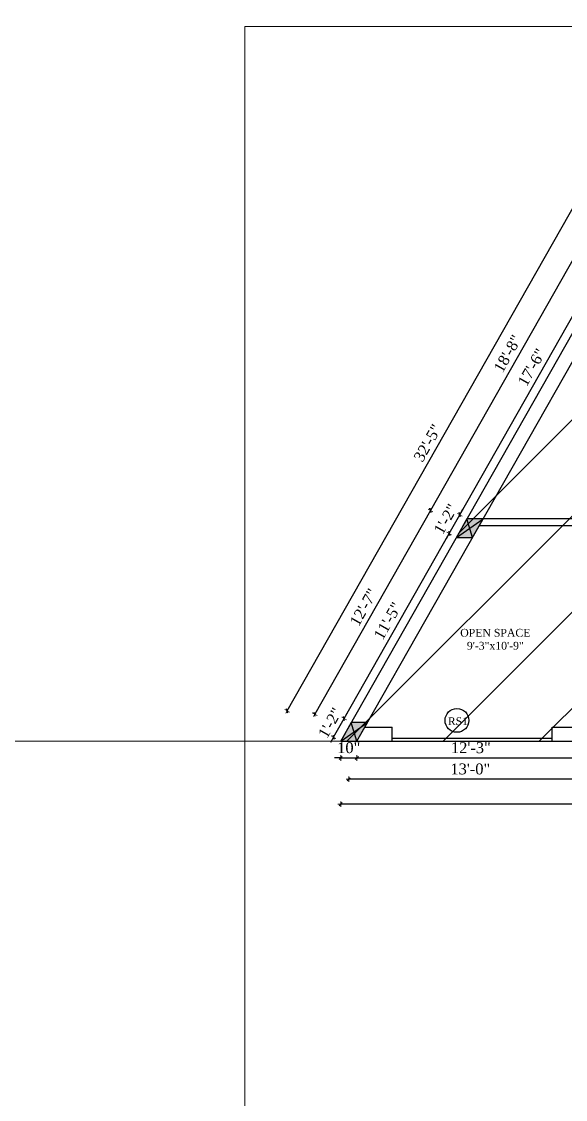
# Model space of a CAD drawing. Header units: inches. Extents: x 6873 to 34015, y -4436 to 8204.
# Drawn here: x 15462 to 15812, y 927 to 1620 of the extents above; entities that cross this region are included whole.
import ezdxf

# ---------------------------------------------------------------- set-up
doc = ezdxf.new("R2010")
doc.units = ezdxf.units.IN
doc.header["$LTSCALE"] = 5
doc.header["$MEASUREMENT"] = 0
for name, color, linetype, lineweight in [('A-WALL', 7, 'Continuous', 9), ('Dimension', 7, 'Continuous', 18), ('ele1', 21, 'Continuous', 20)]:
    doc.layers.add(name, color=color, linetype=linetype, lineweight=lineweight)
doc.layers.add('dim line', color=7, linetype='Continuous', lineweight=15, true_color=0xfab2b2)
doc.layers.add('TEXT', color=6, linetype='Continuous')
doc.layers.add('WALL', color=7, linetype='Continuous')
doc.styles.add('ordinary', font='times.ttf')
doc.dimstyles.new('Copy of 96', dxfattribs={"dimtxt": 7, "dimasz": 4, "dimexe": 0.5, "dimexo": 0.5, "dimgap": 3, "dimtad": 1, "dimdec": 1, "dimzin": 11, "dimdsep": 46, "dimlunit": 4, "dimtxsty": 'ordinary', "dimblk": 'OBLIQUE', "dimcen": 0.09, "dimse1": 1, "dimse2": 1, "dimclrt": 6, "dimazin": 0, "dimtfac": 1, "dimtdec": 1, "dimtix": 1, "dimtmove": 2, "dimatfit": 3, "dimldrblk": 'leader', "dimfxl": 0.5, "dimfxlon": 1, "dimtolj": 1, "dimtzin": 0, "dimarcsym": 0})

# ---------------------------------------------------------------- blocks, each defined once
blk = doc.blocks.new('c2a')
at = {"color": 1, "ltscale": 5}
for p, q in [((18091.63, 4625.76), (18084.82, 4613.76)), ((18101.98, 4625.76), (18091.63, 4625.76)), ((18095.17, 4613.76), (18101.98, 4625.76)), ((18084.82, 4613.76), (18095.17, 4613.76))]:
    blk.add_line(p, q, dxfattribs=at)
blk = doc.blocks.new('oblique')
at = {"color": 0, "lineweight": -2}
blk.add_line((0.25, 0.25), (-0.25, -0.25), dxfattribs=at)
at = {"layer": 'dim line', "lineweight": 9}
for p, q in [((-0.4375, 0), (0.4375, 0)), ((0, 0.4375), (0, -0.4375))]:
    blk.add_line(p, q, dxfattribs=at)
blk = doc.blocks.new('*D266')
at = {"layer": 'A-WALL', "color": 0, "lineweight": -2, "ltscale": 50, "transparency": 16777216}
blk.add_line((15829.05, 1132.95), (15672.72, 1132.95), dxfattribs=at)
at = {"layer": 'Defpoints', "color": 0, "ltscale": 50, "transparency": 16777216}
for p in [(15672.72, 1157.37), (15829.05, 1157.37), (15672.72, 1132.95)]:
    blk.add_point(p, dxfattribs=at)
at = {"layer": 'A-WALL', "color": 0, "lineweight": -2, "ltscale": 50, "transparency": 16777216, "xscale": 4, "yscale": 4, "zscale": 4, "rotation": 180}
blk.add_blockref('oblique', (15672.72, 1132.95), dxfattribs=at)
at = {"layer": 'A-WALL', "color": 0, "lineweight": -2, "ltscale": 50, "transparency": 16777216, "xscale": 4, "yscale": 4, "zscale": 4}
blk.add_blockref('oblique', (15829.05, 1132.95), dxfattribs=at)
at = {"layer": 'A-WALL', "color": 6, "ltscale": 50, "transparency": 16777216, "insert": (15750.88, 1139.51), "char_height": 7, "attachment_point": 5, "style": 'ordinary'}
blk.add_mtext('\\A1;13\'-0"', dxfattribs=at)
blk = doc.blocks.new('_OBLIQUE')
at = {"color": 0, "linetype": 'ByBlock'}
blk.add_line((-0.5, -0.5), (0.5, 0.5), dxfattribs=at)
blk = doc.blocks.new('leader')
at = {"layer": 'Dimension'}
for p, q in [((0, -4.33), (0, 4.33)), ((-4.42, 0), (4.42, 0))]:
    blk.add_line(p, q, dxfattribs=at)
blk = doc.blocks.new('*D211')
at = {"layer": 'A-WALL', "color": 0, "lineweight": -2, "ltscale": 50, "transparency": 16777216}
blk.add_line((16288.55, 1116.9), (15667.55, 1116.9), dxfattribs=at)
at = {"layer": 'Defpoints', "color": 0, "ltscale": 50, "transparency": 16777216}
for p in [(16288.55, 1166.55), (15667.55, 1160.55), (15667.55, 1116.9)]:
    blk.add_point(p, dxfattribs=at)
at = {"layer": 'A-WALL', "color": 0, "lineweight": -2, "ltscale": 50, "transparency": 16777216, "xscale": 4, "yscale": 4, "zscale": 4, "rotation": 180}
blk.add_blockref('oblique', (15667.55, 1116.9), dxfattribs=at)
at = {"layer": 'A-WALL', "color": 0, "lineweight": -2, "ltscale": 50, "transparency": 16777216, "xscale": 4, "yscale": 4, "zscale": 4}
blk.add_blockref('oblique', (16288.55, 1116.9), dxfattribs=at)
at = {"layer": 'A-WALL', "color": 6, "ltscale": 50, "transparency": 16777216, "insert": (15978.05, 1123.47), "char_height": 7, "attachment_point": 5, "style": 'ordinary'}
blk.add_mtext('\\A1;51\'-9"', dxfattribs=at)
blk = doc.blocks.new('*D267')
at = {"layer": 'A-WALL', "color": 0, "lineweight": -2, "ltscale": 50, "transparency": 16777216}
for p, q in [((15662.9, 1160), (15669.72, 1172)), ((15669.72, 1172), (15671.69, 1175.48)), ((15662.9, 1160), (15660.93, 1156.53))]:
    blk.add_line(p, q, dxfattribs=at)
at = {"layer": 'Defpoints', "color": 0, "ltscale": 50, "transparency": 16777216}
for p in [(15669.72, 1172), (15674.36, 1169.37), (15667.55, 1157.37)]:
    blk.add_point(p, dxfattribs=at)
at = {"layer": 'A-WALL', "color": 0, "lineweight": -2, "ltscale": 50, "transparency": 16777216, "xscale": 4, "yscale": 4, "zscale": 4}
for p, rotation in [((15669.72, 1172), 240.4114854942765), ((15662.9, 1160), 60.41148549427654)]:
    blk.add_blockref('oblique', p, dxfattribs=dict(at, rotation=rotation))
at = {"layer": 'A-WALL', "color": 6, "ltscale": 50, "transparency": 16777216, "insert": (15660.66, 1169.21), "char_height": 7, "attachment_point": 5, "rotation": 60.41149, "style": 'ordinary'}
blk.add_mtext('\\A1;1\'-2"', dxfattribs=at)
blk = doc.blocks.new('*D268')
at = {"layer": 'A-WALL', "color": 0, "lineweight": -2, "ltscale": 50, "transparency": 16777216}
blk.add_line((15669.72, 1172), (15737.29, 1291), dxfattribs=at)
at = {"layer": 'Defpoints', "color": 0, "ltscale": 50, "transparency": 16777216}
for p in [(15737.29, 1291), (15741.93, 1288.37), (15674.36, 1169.37)]:
    blk.add_point(p, dxfattribs=at)
at = {"layer": 'A-WALL', "color": 0, "lineweight": -2, "ltscale": 50, "transparency": 16777216, "xscale": 4, "yscale": 4, "zscale": 4}
for p, rotation in [((15737.29, 1291), 60.41148549433036), ((15669.72, 1172), 240.4114854943304)]:
    blk.add_blockref('oblique', p, dxfattribs=dict(at, rotation=rotation))
at = {"layer": 'A-WALL', "color": 6, "ltscale": 50, "transparency": 16777216, "insert": (15697.8, 1234.74), "char_height": 7, "attachment_point": 5, "rotation": 60.41149, "style": 'ordinary'}
blk.add_mtext('\\A1;11\'-5"', dxfattribs=at)
blk = doc.blocks.new('*D269')
at = {"layer": 'A-WALL', "color": 0, "lineweight": -2, "ltscale": 50, "transparency": 16777216}
for p, q in [((15737.29, 1291), (15744.1, 1303)), ((15744.1, 1303), (15746.07, 1306.48)), ((15737.29, 1291), (15735.31, 1287.53))]:
    blk.add_line(p, q, dxfattribs=at)
at = {"layer": 'Defpoints', "color": 0, "ltscale": 50, "transparency": 16777216}
for p in [(15744.1, 1303), (15748.74, 1300.37), (15741.93, 1288.37)]:
    blk.add_point(p, dxfattribs=at)
at = {"layer": 'A-WALL', "color": 0, "lineweight": -2, "ltscale": 50, "transparency": 16777216, "xscale": 4, "yscale": 4, "zscale": 4}
for p, rotation in [((15744.1, 1303), 240.4114854943304), ((15737.29, 1291), 60.41148549433034)]:
    blk.add_blockref('oblique', p, dxfattribs=dict(at, rotation=rotation))
at = {"layer": 'A-WALL', "color": 6, "ltscale": 50, "transparency": 16777216, "insert": (15735.04, 1300.21), "char_height": 7, "attachment_point": 5, "rotation": 60.41149, "style": 'ordinary'}
blk.add_mtext('\\A1;1\'-2"', dxfattribs=at)
blk = doc.blocks.new('*D234')
at = {"layer": 'A-WALL', "color": 0, "lineweight": -2, "ltscale": 50, "transparency": 16777216}
blk.add_line((15744.1, 1303), (15848.01, 1486), dxfattribs=at)
at = {"layer": 'Defpoints', "color": 0, "ltscale": 50, "transparency": 16777216}
for p in [(15848.01, 1486), (15852.65, 1483.37), (15748.74, 1300.37)]:
    blk.add_point(p, dxfattribs=at)
at = {"layer": 'A-WALL', "color": 0, "lineweight": -2, "ltscale": 50, "transparency": 16777216, "xscale": 4, "yscale": 4, "zscale": 4}
for p, rotation in [((15848.01, 1486), 60.41148549433036), ((15744.1, 1303), 240.4114854943304)]:
    blk.add_blockref('oblique', p, dxfattribs=dict(at, rotation=rotation))
at = {"layer": 'A-WALL', "color": 6, "ltscale": 50, "transparency": 16777216, "insert": (15790.34, 1397.75), "char_height": 7, "attachment_point": 5, "rotation": 60.41149, "style": 'ordinary'}
blk.add_mtext('\\A1;17\'-6"', dxfattribs=at)
blk = doc.blocks.new('*D236')
at = {"layer": 'A-WALL', "color": 0, "lineweight": -2, "ltscale": 50, "transparency": 16777216}
blk.add_line((15835.93, 1500.8), (15725.21, 1305.8), dxfattribs=at)
at = {"layer": 'Defpoints', "color": 0, "ltscale": 50, "transparency": 16777216}
for p in [(15856.06, 1489.37), (15725.21, 1305.8), (15745.34, 1294.37)]:
    blk.add_point(p, dxfattribs=at)
at = {"layer": 'A-WALL', "color": 0, "lineweight": -2, "ltscale": 50, "transparency": 16777216, "xscale": 4, "yscale": 4, "zscale": 4}
for p, rotation in [((15835.93, 1500.8), 60.41148549426831), ((15725.21, 1305.8), 240.4114854942683)]:
    blk.add_blockref('oblique', p, dxfattribs=dict(at, rotation=rotation))
at = {"layer": 'A-WALL', "color": 6, "ltscale": 50, "transparency": 16777216, "insert": (15774.86, 1406.54), "char_height": 7, "attachment_point": 5, "rotation": 60.41149, "style": 'ordinary'}
blk.add_mtext('\\A1;18\'-8"', dxfattribs=at)
blk = doc.blocks.new('*D237')
at = {"layer": 'A-WALL', "color": 0, "lineweight": -2, "ltscale": 50, "transparency": 16777216}
blk.add_line((15725.21, 1305.8), (15650.82, 1174.8), dxfattribs=at)
at = {"layer": 'Defpoints', "color": 0, "ltscale": 50, "transparency": 16777216}
for p in [(15745.34, 1294.37), (15650.82, 1174.8), (15670.95, 1163.37)]:
    blk.add_point(p, dxfattribs=at)
at = {"layer": 'A-WALL', "color": 0, "lineweight": -2, "ltscale": 50, "transparency": 16777216, "xscale": 4, "yscale": 4, "zscale": 4}
for p, rotation in [((15725.21, 1305.8), 60.41148549433034), ((15650.82, 1174.8), 240.4114854943304)]:
    blk.add_blockref('oblique', p, dxfattribs=dict(at, rotation=rotation))
at = {"layer": 'A-WALL', "color": 6, "ltscale": 50, "transparency": 16777216, "insert": (15682.3, 1243.54), "char_height": 7, "attachment_point": 5, "rotation": 60.41149, "style": 'ordinary'}
blk.add_mtext('\\A1;12\'-7"', dxfattribs=at)
blk = doc.blocks.new('*D111')
at = {"layer": 'A-WALL', "color": 0, "lineweight": -2, "ltscale": 50, "transparency": 16777216}
blk.add_line((15633.17, 1176.88), (15825.1, 1514.88), dxfattribs=at)
at = {"layer": 'Defpoints', "color": 0, "ltscale": 50, "transparency": 16777216}
for p in [(15825.1, 1514.88), (15859.47, 1495.37), (15667.55, 1157.37)]:
    blk.add_point(p, dxfattribs=at)
at = {"layer": 'A-WALL', "color": 0, "lineweight": -2, "ltscale": 50, "transparency": 16777216, "xscale": 4, "yscale": 4, "zscale": 4}
for p, rotation in [((15825.1, 1514.88), 60.41148549426792), ((15633.17, 1176.88), 240.4114854942679)]:
    blk.add_blockref('oblique', p, dxfattribs=dict(at, rotation=rotation))
at = {"layer": 'A-WALL', "color": 6, "ltscale": 50, "transparency": 16777216, "insert": (15723.43, 1349.12), "char_height": 7, "attachment_point": 5, "rotation": 60.41149, "style": 'ordinary'}
blk.add_mtext('\\A1;32\'-5"', dxfattribs=at)
blk = doc.blocks.new('*D113')
at = {"layer": 'A-WALL', "color": 0, "lineweight": -2, "ltscale": 50, "transparency": 16777216}
for p, q in [((15667.55, 1146.61), (15663.55, 1146.61)), ((15667.55, 1146.61), (15677.9, 1146.61)), ((15677.9, 1146.61), (15681.9, 1146.61))]:
    blk.add_line(p, q, dxfattribs=at)
at = {"layer": 'Defpoints', "color": 0, "ltscale": 50, "transparency": 16777216}
for p in [(15667.55, 1157.37), (15677.9, 1157.37), (15677.9, 1146.61)]:
    blk.add_point(p, dxfattribs=at)
at = {"layer": 'A-WALL', "color": 0, "lineweight": -2, "ltscale": 50, "transparency": 16777216, "xscale": 4, "yscale": 4, "zscale": 4}
blk.add_blockref('oblique', (15667.55, 1146.61), dxfattribs=at)
at = {"layer": 'A-WALL', "color": 0, "lineweight": -2, "ltscale": 50, "transparency": 16777216, "xscale": 4, "yscale": 4, "zscale": 4, "rotation": 180}
blk.add_blockref('oblique', (15677.9, 1146.61), dxfattribs=at)
at = {"layer": 'A-WALL', "color": 6, "ltscale": 50, "transparency": 16777216, "insert": (15672.72, 1153.17), "char_height": 7, "attachment_point": 5, "style": 'ordinary'}
blk.add_mtext('\\A1;10"', dxfattribs=at)
blk = doc.blocks.new('*D114')
at = {"layer": 'A-WALL', "color": 0, "lineweight": -2, "ltscale": 50, "transparency": 16777216}
blk.add_line((15677.9, 1146.61), (15824.55, 1146.61), dxfattribs=at)
at = {"layer": 'Defpoints', "color": 0, "ltscale": 50, "transparency": 16777216}
for p in [(15677.9, 1157.37), (15824.55, 1157.37), (15824.55, 1146.61)]:
    blk.add_point(p, dxfattribs=at)
at = {"layer": 'A-WALL', "color": 0, "lineweight": -2, "ltscale": 50, "transparency": 16777216, "xscale": 4, "yscale": 4, "zscale": 4, "rotation": 180}
blk.add_blockref('oblique', (15677.9, 1146.61), dxfattribs=at)
at = {"layer": 'A-WALL', "color": 0, "lineweight": -2, "ltscale": 50, "transparency": 16777216, "xscale": 4, "yscale": 4, "zscale": 4}
blk.add_blockref('oblique', (15824.55, 1146.61), dxfattribs=at)
at = {"layer": 'A-WALL', "color": 6, "ltscale": 50, "transparency": 16777216, "insert": (15751.22, 1153.17), "char_height": 7, "attachment_point": 5, "style": 'ordinary'}
blk.add_mtext('\\A1;12\'-3"', dxfattribs=at)

msp = doc.modelspace()

# ---------------------------------------------------------------- hatches: boundary and pattern name
at = {"layer": 'WALL', "linetype": 'ByBlock', "ltscale": 5, "true_color": 0xf8991e}
h = msp.add_hatch(dxfattribs=at)
h.set_pattern_fill('ANSI31', color=30, scale=350)
h.set_pattern_definition([(45, (9223.244, 3742.42), (-30.93592, 30.93592), [])])
h.paths.add_polyline_path([(15667.55, 1157.37), (15859.47, 1495.37), (16238.47, 1495.37), (16239.96, 1253.37), (16288.55, 1253.37), (16288.55, 1163.37), (16240.55, 1163.37), (16240.55, 1157.37)])
h = msp.add_hatch(color=30, dxfattribs=at)
h.dxf.hatch_style = 1
h.paths.add_polyline_path([(15750.51, 1294.37), (15752.28, 1288.37), (15759.09, 1300.37)])
h.paths.add_polyline_path([(15750.51, 1294.37), (15759.09, 1300.37), (15748.74, 1300.37)])
h.paths.add_polyline_path([(15748.74, 1300.37), (15741.93, 1288.37), (15750.51, 1294.37)])
h.paths.add_polyline_path([(15750.51, 1294.37), (15741.93, 1288.37), (15752.28, 1288.37)])
h = msp.add_hatch(color=30, dxfattribs=at)
h.dxf.hatch_style = 1
h.paths.add_polyline_path([(15676.13, 1163.37), (15677.9, 1157.37), (15684.71, 1169.37)])
h.paths.add_polyline_path([(15676.13, 1163.37), (15684.71, 1169.37), (15674.36, 1169.37)])
h.paths.add_polyline_path([(15674.36, 1169.37), (15667.55, 1157.37), (15676.13, 1163.37)])
h.paths.add_polyline_path([(15676.13, 1163.37), (15667.55, 1157.37), (15677.9, 1157.37)])

# ---------------------------------------------------------------- linework, layer by layer
at = {"color": 1, "ltscale": 5}
for p, q in [((15741.93, 1288.37), (15759.09, 1300.37)), ((15752.28, 1288.37), (15748.74, 1300.37)), ((15667.55, 1157.37), (15684.71, 1169.37)), ((15677.9, 1157.37), (15674.36, 1169.37))]:
    msp.add_line(p, q, dxfattribs=at)
at = {"layer": 'A-WALL', "lineweight": 30}
for p, q in [((15667.55, 1157.37), (15859.47, 1495.37)), ((15677.9, 1157.37), (15869.82, 1495.37)), ((15824.55, 1295.87), (15756.54, 1295.87)), ((15824.55, 1300.37), (15759.09, 1300.37)), ((15683.01, 1166.37), (15700.55, 1166.37)), ((15700.55, 1157.37), (15700.55, 1166.37)), ((15803.55, 1166.37), (15824.55, 1166.37)), ((15803.55, 1157.37), (15803.55, 1166.37)), ((15667.55, 1157.37), (15700.55, 1157.37)), ((15700.55, 1159.37), (15803.55, 1159.37)), ((15700.55, 1157.37), (15803.55, 1157.37)), ((15803.55, 1157.37), (15852.55, 1157.37))]:
    msp.add_line(p, q, dxfattribs=at)
at = {"layer": 'A-WALL', "ltscale": 5}
msp.add_xline((15938.1, 1157.37), (1, 0), dxfattribs=at)
msp.add_circle((15105.47, 278.39), 4288.21, dxfattribs=at)
at = {"layer": 'ele1'}
msp.add_lwpolyline([(15605.87, 1616.89), (18690.84, 1616.89), (18690.84, -538.44), (15605.87, -538.44)], close=True, dxfattribs=at)
msp.add_lwpolyline([(15605.87, 1616.89), (18690.84, 1616.89), (18690.84, -538.44), (15605.87, -538.44)], close=True, dxfattribs=at)
at = {"layer": 'TEXT'}
msp.add_circle((15742.29, 1170.78), 7.64, dxfattribs=at)
at = {"layer": 'WALL', "color": 2, "linetype": 'ByBlock', "ltscale": 5}
for points in [[(15741.93, 1288.37), (15752.28, 1288.37), (15759.09, 1300.37), (15748.74, 1300.37)], [(15667.55, 1157.37), (15677.9, 1157.37), (15684.71, 1169.37), (15674.36, 1169.37)]]:
    msp.add_lwpolyline(points, close=True, dxfattribs=at)

# ---------------------------------------------------------------- block references
for p in [(-2342.89, -3325.39), (-2417.27, -3456.39)]:
    msp.add_blockref('c2a', p, dxfattribs=at)

# ---------------------------------------------------------------- texts
at = {"layer": 'TEXT', "style": 'ordinary'}
msp.add_text('RS1', height=5, rotation=0.00039, dxfattribs=at).set_placement((15736.44, 1167.72))
at = {"layer": 'TEXT', "insert": (15766.95, 1216.2), "char_height": 5, "attachment_point": 8, "rotation": 359.99961, "style": 'ordinary'}
msp.add_mtext_dynamic_manual_height_columns('OPEN SPACE\\P9\'-3"x10\'-9"', width=101.5687, gutter_width=1720.72, heights=[0], dxfattribs=at)

# ---------------------------------------------------------------- dimensions: what is measured, and where the dimension line sits
at = {"layer": 'A-WALL', "ltscale": 50}
for p1, p2, distance, picture, middle in [((15667.55, 1157.37), (15859.47, 1495.37), 39.53, '*D111', (15723.43, 1349.12)), ((15856.06, 1489.37), (15745.34, 1294.37), -23.15, '*D236', (15774.86, 1406.54)), ((15667.55, 1157.37), (15674.36, 1169.37), 5.34, '*D267', (15660.66, 1169.21))]:
    dim = msp.add_aligned_dim(p1=p1, p2=p2, distance=distance, dimstyle='Copy of 96', override={"dimdec": 0, "dimblk": 'oblique', "dimtdec": 0, "dimarcsym": 1}, dxfattribs=at)
    dim.commit()
    dim.dimension.update_dxf_attribs({"geometry": picture, "text_midpoint": middle})
for base, p1, p2, angle, picture, middle in [((15848.01, 1486), (15748.74, 1300.37), (15852.65, 1483.37), 240.41149, '*D234', (15790.34, 1397.75)), ((15744.1, 1303), (15741.93, 1288.37), (15748.74, 1300.37), 240.41149, '*D269', (15735.04, 1300.21)), ((15650.82, 1174.8), (15745.34, 1294.37), (15670.95, 1163.37), 60.41149, '*D237', (15682.3, 1243.54)), ((15737.29, 1291), (15674.36, 1169.37), (15741.93, 1288.37), 240.41149, '*D268', (15697.8, 1234.74))]:
    dim = msp.add_linear_dim(base=base, p1=p1, p2=p2, angle=angle, dimstyle='Copy of 96', override={"dimdec": 0, "dimblk": 'oblique', "dimtdec": 0, "dimarcsym": 1}, dxfattribs=at)
    dim.commit()
    dim.dimension.update_dxf_attribs({"geometry": picture, "text_midpoint": middle})
for base, p1, p2, picture, middle in [((15667.55, 1116.9), (16288.55, 1166.55), (15667.55, 1160.55), '*D211', (15978.05, 1123.47)), ((15677.9, 1146.61), (15667.55, 1157.37), (15677.9, 1157.37), '*D113', (15672.72, 1153.17)), ((15672.72, 1132.95), (15829.05, 1157.37), (15672.72, 1157.37), '*D266', (15750.88, 1139.51)), ((15824.55, 1146.61), (15677.9, 1157.37), (15824.55, 1157.37), '*D114', (15751.22, 1153.17))]:
    dim = msp.add_linear_dim(base=base, p1=p1, p2=p2, dimstyle='Copy of 96', override={"dimdec": 0, "dimblk": 'oblique', "dimtdec": 0, "dimarcsym": 1}, dxfattribs=at)
    dim.commit()
    dim.dimension.update_dxf_attribs({"geometry": picture, "text_midpoint": middle})

doc.saveas('drawing.dxf')
